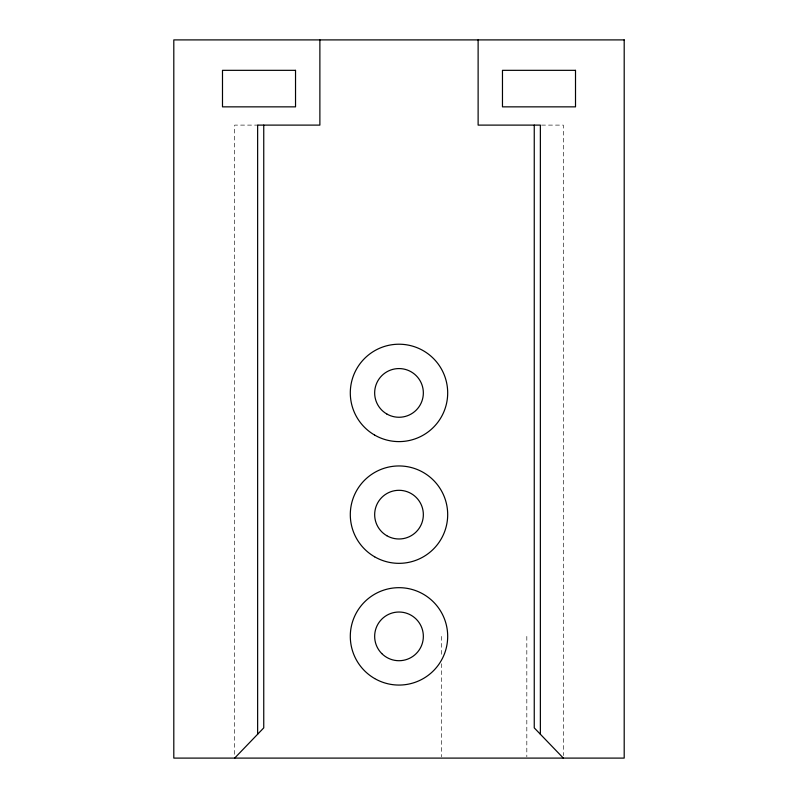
<?xml version="1.0" encoding="UTF-8"?>
<svg xmlns="http://www.w3.org/2000/svg" width="798" height="798" viewBox="0 0 798 798"><rect width="100%" height="100%" fill="white"/><g stroke="black" fill="none" stroke-linecap="round" stroke-linejoin="round"><path stroke-width="0.6" stroke-dasharray="3.99 2.99" d="M258.532 125.106L234.662 125.106L234.662 758.1M541.523 125.106L563.338 125.106L563.338 755.606M526.82 636.375L526.82 756.853M441.603 636.375L441.603 656.245M441.603 663.697L441.603 756.853"/><path stroke-width="1.2" d="M234.662 758.1L263.749 727.886L263.749 125.106M563.338 758.1L534.251 727.886L534.251 125.106M540.366 734.23L540.366 125.106L478.122 125.106L478.122 39.9M319.878 39.9L319.878 125.106L257.634 125.106L257.634 734.23M624.196 39.9L173.804 39.9L173.804 758.1L624.196 758.1L624.196 39.9M295.529 70.334L222.492 70.334L222.492 106.852L295.529 106.852L295.529 70.334M575.508 70.334L502.471 70.334L502.471 106.852L575.508 106.852L575.508 70.334M386.831 414.002A24.349 24.349 0 0 0 423.349 392.915A24.349 24.349 0 0 0 386.831 371.828A24.349 24.349 0 0 0 386.831 414.002M386.831 535.727A24.349 24.349 0 0 0 423.349 514.64A24.349 24.349 0 0 0 386.831 493.563A24.349 24.349 0 0 0 386.831 535.727M381.783 653.582A24.349 24.349 0 0 0 422.521 642.669A24.349 24.349 0 0 0 392.696 612.854A24.349 24.349 0 0 0 381.783 653.582M374.651 435.08A48.688 48.688 0 0 0 447.688 392.915A48.688 48.688 0 0 0 374.651 350.741A48.688 48.688 0 0 0 374.651 435.08M374.651 556.814A48.688 48.688 0 0 0 447.688 514.64A48.688 48.688 0 0 0 374.651 472.476A48.688 48.688 0 0 0 374.651 556.814M374.651 678.539A48.688 48.688 0 0 0 447.688 636.375A48.688 48.688 0 0 0 374.651 594.201A48.688 48.688 0 0 0 374.651 678.539"/></g></svg>
